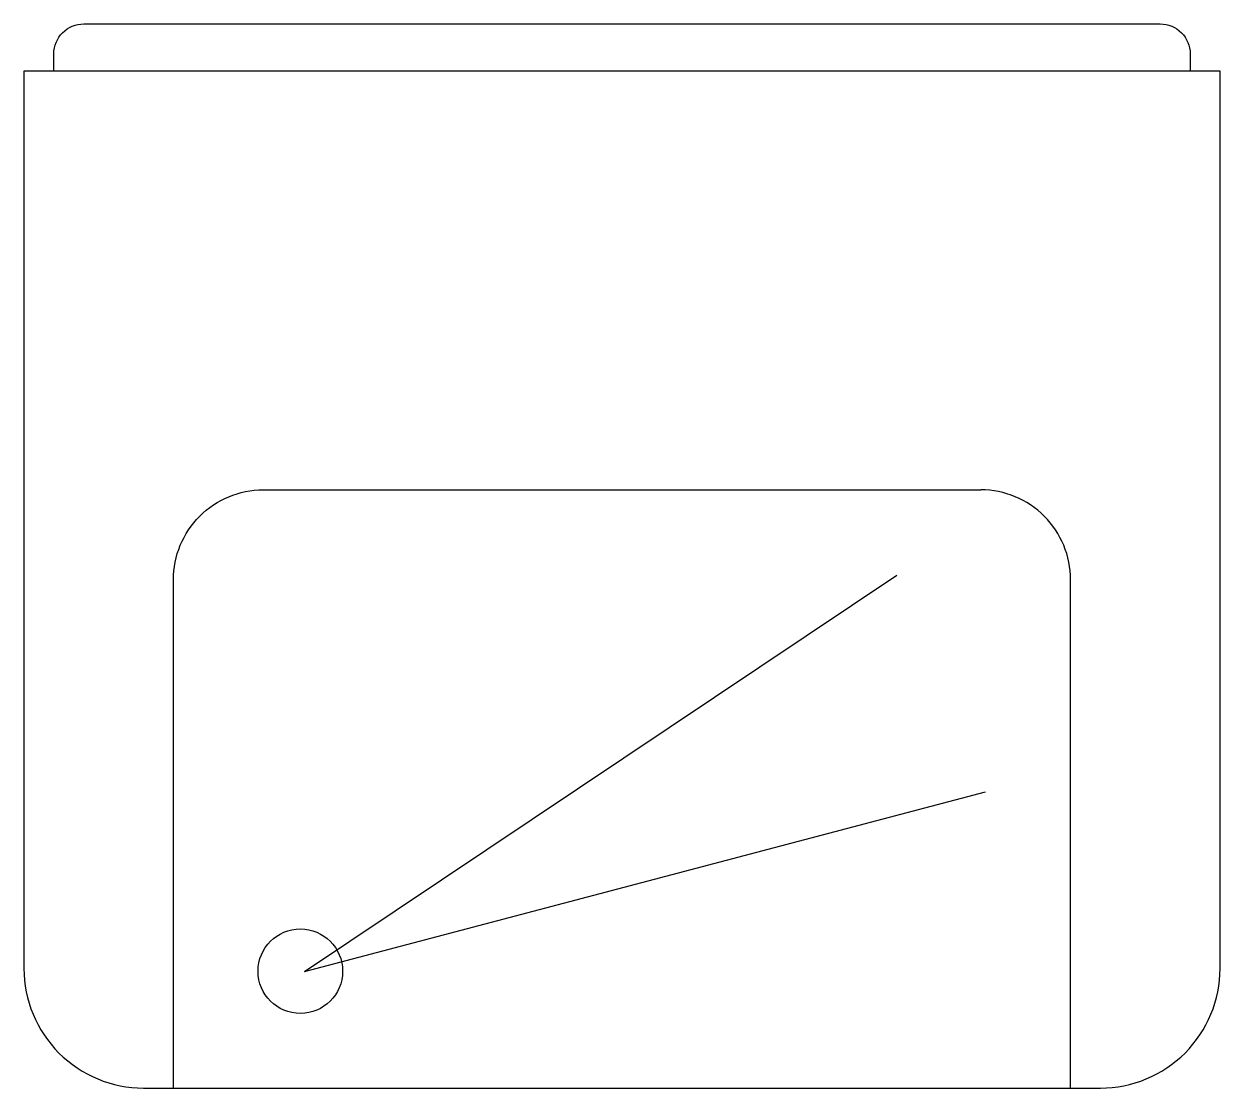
# Model space of a CAD drawing. Extents: x -0.2 to 0.2, y -0.34 to 0.016.
import ezdxf

# ---------------------------------------------------------------- set-up
doc = ezdxf.new("R2010")
doc.units = 0
doc.header["$LTSCALE"] = 0.5
doc.layers.get('0').update_dxf_attribs({"linetype": 'CONTINUOUS'})

msp = doc.modelspace()

# ---------------------------------------------------------------- linework, layer by layer
for points in [[(-0.19, 0), (-0.19, 0.00578, -0.414214), (-0.18, 0.01578), (0.18, 0.01578, -0.414214), (0.19, 0.00578), (0.19, 0)], [(-0.2, 0), (-0.2, -0.3, 0.414214), (-0.16, -0.34), (0.16, -0.34, 0.414214), (0.2, -0.3), (0.2, 0), (-0.2, 0)], [(-0.15, -0.34), (-0.15, -0.17, -0.414214), (-0.12, -0.14)], [(0.15, -0.34), (0.15, -0.17, 0.414214), (0.12, -0.14)]]:
    msp.add_lwpolyline(points, format="xyb")
for points in [[(-0.12, -0.14), (0.12, -0.14)], [(-0.10617, -0.30098), (0.09186, -0.16854)], [(-0.10617, -0.30098), (0.12157, -0.24098)]]:
    msp.add_lwpolyline(points)
msp.add_circle((-0.10756, -0.30093), 0.01414)

doc.saveas('drawing.dxf')
